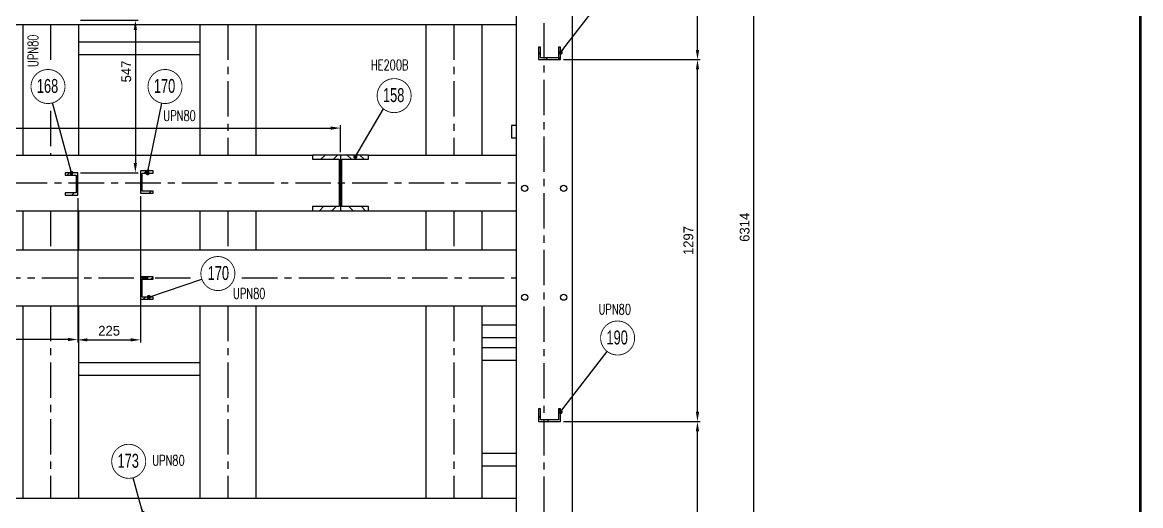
# Model space of a CAD drawing. Header units: millimetres. Extents: x 0 to 16187, y -20471 to 6290.
# Drawn here: x 14737.1 to 15137.9, y 4189.1 to 4362.3 of the extents above; entities that cross this region are included whole.
import ezdxf
from ezdxf.enums import TextEntityAlignment as Align

# ---------------------------------------------------------------- set-up
doc = ezdxf.new("R2010")
doc.units = ezdxf.units.MM
doc.header["$PDSIZE"] = -1
doc.linetypes.add('CENTERX2', pattern=[20.32, 12.7, -2.54, 2.54, -2.54])
doc.layers.add('BORDER1', color=3, linetype='Continuous')
doc.layers.add('BORDER2', color=7, linetype='Continuous')
doc.styles.add('MtXpl_txt_shx', font='txt.shx', dxfattribs={"height": 0.2})
doc.styles.add('ROMANC', font='ROMANC', dxfattribs={"height": 5})
doc.styles.add('ROMANS', font='ROMANS.shx', dxfattribs={"width": 0.8})
doc.styles.add('ROMANT', font='ROMANT', dxfattribs={"height": 4})
doc.styles.add('SLDTEXTSTYLE2', font='TXT', dxfattribs={"width": 0.686449})
doc.dimstyles.new('AM_ISO', dxfattribs={"dimtxt": 3.5, "dimasz": 3.5, "dimexe": 1, "dimexo": 1, "dimgap": 1.5, "dimtad": 1, "dimdsep": 46, "dimtxsty": 'Standard', "dimcen": 0, "dimclrd": 1, "dimclre": 1, "dimclrt": 1, "dimadec": 0, "dimazin": 2, "dimtp": 0.1, "dimtm": 0.1, "dimtfac": 0.71, "dimtdec": 3, "dimtmove": 0, "dimatfit": 3, "dimfxl": 1, "dimlwd": -1, "dimlwe": -1, "dimarcsym": 1})
doc.dimstyles.new('AM_ISO$7', dxfattribs={"dimtxt": 3.5, "dimasz": 3.5, "dimexe": 1, "dimexo": 1, "dimgap": 1.5, "dimtad": 1, "dimtoh": 1, "dimdsep": 46, "dimtxsty": 'Standard', "dimcen": 0, "dimclrd": 1, "dimclre": 1, "dimclrt": 1, "dimadec": 0, "dimazin": 2, "dimtp": 0.1, "dimtm": 0.1, "dimtfac": 0.71, "dimtdec": 3, "dimtmove": 0, "dimatfit": 3, "dimfxl": 1, "dimlwd": -1, "dimlwe": -1, "dimarcsym": 1})
pattern_1 = [(45, (14387.132, 3007.577), (-2.245064, 2.245064), [])]

# ---------------------------------------------------------------- blocks, each defined once
blk = doc.blocks.new('*D2826')
at = {"color": 1, "linetype": 'ByBlock'}
for p, q in [((14931.07, 4219.22), (14980.11, 4219.22)), ((14931.07, 4088.82), (14980.11, 4088.82))]:
    blk.add_line(p, q, dxfattribs=at)
at = {"color": 2, "linetype": 'ByBlock'}
blk.add_line((14979.11, 4092.32), (14979.11, 4215.72), dxfattribs=at)
at = {"color": 2}
for points in [[(14979.69, 4215.72), (14978.52, 4215.72), (14979.11, 4219.22)], [(14978.52, 4092.32), (14979.69, 4092.32), (14979.11, 4088.82)]]:
    blk.add_solid(points, dxfattribs=at)
at = {"layer": 'Defpoints', "color": 0}
for p in [(14930.07, 4219.22), (14979.11, 4219.22), (14930.07, 4088.82)]:
    blk.add_point(p, dxfattribs=at)
at = {"color": 1, "insert": (14975.86, 4154.02), "char_height": 3.5, "attachment_point": 5, "rotation": 90}
blk.add_mtext('1304', dxfattribs=at)
blk = doc.blocks.new('*D2827')
at = {"color": 1, "linetype": 'ByBlock'}
for p, q in [((14931.07, 4348.92), (14980.11, 4348.92)), ((14931.07, 4219.22), (14980.11, 4219.22))]:
    blk.add_line(p, q, dxfattribs=at)
at = {"color": 2, "linetype": 'ByBlock'}
blk.add_line((14979.11, 4222.72), (14979.11, 4345.42), dxfattribs=at)
at = {"color": 2}
for points in [[(14979.69, 4345.42), (14978.52, 4345.42), (14979.11, 4348.92)], [(14978.52, 4222.72), (14979.69, 4222.72), (14979.11, 4219.22)]]:
    blk.add_solid(points, dxfattribs=at)
at = {"layer": 'Defpoints', "color": 0}
for p in [(14930.07, 4348.92), (14979.11, 4348.92), (14930.07, 4219.22)]:
    blk.add_point(p, dxfattribs=at)
at = {"color": 1, "insert": (14975.86, 4284.07), "char_height": 3.5, "attachment_point": 5, "rotation": 90}
blk.add_mtext('1297', dxfattribs=at)
blk = doc.blocks.new('*D2828')
at = {"color": 1, "linetype": 'ByBlock'}
for p, q in [((14931.07, 4408.82), (14980.11, 4408.82)), ((14931.07, 4348.92), (14980.11, 4348.92))]:
    blk.add_line(p, q, dxfattribs=at)
at = {"color": 2, "linetype": 'ByBlock'}
blk.add_line((14979.11, 4352.42), (14979.11, 4405.32), dxfattribs=at)
at = {"color": 2}
for points in [[(14979.69, 4405.32), (14978.52, 4405.32), (14979.11, 4408.82)], [(14978.52, 4352.42), (14979.69, 4352.42), (14979.11, 4348.92)]]:
    blk.add_solid(points, dxfattribs=at)
at = {"layer": 'Defpoints', "color": 0}
for p in [(14930.07, 4408.82), (14979.11, 4408.82), (14930.07, 4348.92)]:
    blk.add_point(p, dxfattribs=at)
at = {"color": 1, "insert": (14975.86, 4380.15), "char_height": 3.5, "attachment_point": 5, "rotation": 90}
blk.add_mtext('599', dxfattribs=at)
blk = doc.blocks.new('*D2845')
at = {"color": 1, "linetype": 'ByBlock'}
for p, q in [((14638.87, 4300.02), (14638.87, 4247.61)), ((14756.97, 4299.32), (14756.97, 4247.61))]:
    blk.add_line(p, q, dxfattribs=at)
at = {"color": 2, "linetype": 'ByBlock'}
blk.add_line((14753.47, 4248.61), (14642.37, 4248.61), dxfattribs=at)
at = {"color": 2}
for points in [[(14642.37, 4249.19), (14642.37, 4248.03), (14638.87, 4248.61)], [(14753.47, 4248.03), (14753.47, 4249.19), (14756.97, 4248.61)]]:
    blk.add_solid(points, dxfattribs=at)
at = {"layer": 'Defpoints', "color": 0}
for p in [(14638.87, 4301.02), (14756.97, 4300.32), (14638.87, 4248.61)]:
    blk.add_point(p, dxfattribs=at)
at = {"color": 1, "insert": (14697.92, 4251.86), "char_height": 3.5, "attachment_point": 5}
blk.add_mtext('1181', dxfattribs=at)
blk = doc.blocks.new('*D2846')
at = {"color": 1, "linetype": 'ByBlock'}
for p, q in [((14756.97, 4299.32), (14756.97, 4247.48)), ((14779.47, 4300.02), (14779.47, 4247.48))]:
    blk.add_line(p, q, dxfattribs=at)
at = {"color": 2, "linetype": 'ByBlock'}
blk.add_line((14760.47, 4248.48), (14775.97, 4248.48), dxfattribs=at)
at = {"color": 2}
for points in [[(14760.47, 4249.06), (14760.47, 4247.9), (14756.97, 4248.48)], [(14775.97, 4247.9), (14775.97, 4249.06), (14779.47, 4248.48)]]:
    blk.add_solid(points, dxfattribs=at)
at = {"layer": 'Defpoints', "color": 0}
for p in [(14779.47, 4301.02), (14756.97, 4300.32), (14779.47, 4248.48)]:
    blk.add_point(p, dxfattribs=at)
at = {"color": 1, "insert": (14768.22, 4251.73), "char_height": 3.5, "attachment_point": 5}
blk.add_mtext('225', dxfattribs=at)
blk = doc.blocks.new('*D2855')
at = {"color": 1, "linetype": 'ByBlock'}
for p, q in [((14757.97, 4363.02), (14778.63, 4363.02)), ((14757.97, 4308.32), (14778.63, 4308.32))]:
    blk.add_line(p, q, dxfattribs=at)
at = {"color": 2, "linetype": 'ByBlock'}
blk.add_line((14777.63, 4359.52), (14777.63, 4311.82), dxfattribs=at)
at = {"color": 2}
for points in [[(14778.21, 4359.52), (14777.04, 4359.52), (14777.63, 4363.02)], [(14777.04, 4311.82), (14778.21, 4311.82), (14777.63, 4308.32)]]:
    blk.add_solid(points, dxfattribs=at)
at = {"layer": 'Defpoints', "color": 0}
for p in [(14756.97, 4363.02), (14756.97, 4308.32), (14777.63, 4308.32)]:
    blk.add_point(p, dxfattribs=at)
at = {"color": 1, "insert": (14774.38, 4344.66), "char_height": 3.5, "attachment_point": 5, "rotation": 90}
blk.add_mtext('547', dxfattribs=at)
blk = doc.blocks.new('*D2857')
at = {"color": 1, "linetype": 'ByBlock'}
for p, q in [((14607.37, 4315.72), (14607.37, 4325.38)), ((14851.17, 4315.72), (14851.17, 4325.38))]:
    blk.add_line(p, q, dxfattribs=at)
at = {"color": 2, "linetype": 'ByBlock'}
blk.add_line((14610.87, 4324.38), (14847.67, 4324.38), dxfattribs=at)
at = {"color": 2}
for points in [[(14610.87, 4324.96), (14610.87, 4323.8), (14607.37, 4324.38)], [(14847.67, 4323.8), (14847.67, 4324.96), (14851.17, 4324.38)]]:
    blk.add_solid(points, dxfattribs=at)
at = {"layer": 'Defpoints', "color": 0}
for p in [(14851.17, 4324.38), (14607.37, 4314.72), (14851.17, 4314.72)]:
    blk.add_point(p, dxfattribs=at)
at = {"color": 1, "insert": (14729.27, 4327.63), "char_height": 3.5, "attachment_point": 5}
blk.add_mtext('2438', dxfattribs=at)
blk = doc.blocks.new('*D2929')
at = {"color": 1, "linetype": 'ByBlock'}
for p, q in [((14935.17, 4604.52), (15000.27, 4604.52)), ((14935.17, 3973.12), (15000.27, 3973.12))]:
    blk.add_line(p, q, dxfattribs=at)
at = {"color": 2, "linetype": 'ByBlock'}
blk.add_line((14999.27, 3976.62), (14999.27, 4601.02), dxfattribs=at)
at = {"color": 2}
for points in [[(14999.86, 4601.02), (14998.69, 4601.02), (14999.27, 4604.52)], [(14998.69, 3976.62), (14999.86, 3976.62), (14999.27, 3973.12)]]:
    blk.add_solid(points, dxfattribs=at)
at = {"layer": 'Defpoints', "color": 0}
for p in [(14934.17, 4604.52), (14999.27, 4604.52), (14934.17, 3973.12)]:
    blk.add_point(p, dxfattribs=at)
at = {"color": 1, "insert": (14996.02, 4288.82), "char_height": 3.5, "attachment_point": 5, "rotation": 90}
blk.add_mtext('6314', dxfattribs=at)
blk = doc.blocks.new('*U609')
at = {"layer": 'BORDER1', "color": 154, "true_color": 0x1859a9, "const_width": 1}
blk.add_lwpolyline([(979, 0), (979, 811)], dxfattribs=at)
at = {"layer": 'BORDER2', "flags": 8}
for tag, height, style, p in [('REV-A', 3.24, 'ROMANS', (986.93, 140.25)), ('RE-A', 8.06, 'ROMANT', (1084.63, 7.17))]:
    blk.add_attdef(tag, text='', height=height, dxfattribs=dict(at, style=style)).set_placement(p, align=Align.CENTER)
at = {"layer": 'BORDER2', "style": 'ROMANS', "width": 3.830216}
blk.add_attdef('DATE-A', text='', height=3.24, dxfattribs=at).set_placement((995.51, 140.25), (1008.51, 140.25), align=Align.FIT)
at = {"layer": 'BORDER2'}
for tag, height, style, p in [('DRN-A', 3.24, 'ROMANS', (1018.38, 140.25)), ('CHD-A', 3.24, 'ROMANS', (1032.35, 140.25)), ('APD-A', 3.24, 'ROMANS', (1046.64, 140.25)), ('CONS_CONT_VEND', 4.2, 'ROMANC', (1061.39, 72.83))]:
    blk.add_attdef(tag, text='', height=height, dxfattribs=dict(at, style=style)).set_placement(p, align=Align.CENTER)
at = {"layer": 'BORDER2', "style": 'ROMANS', "width": 0.8}
for tag, p, height in [('1:X', (997.23, 122.55), 3.5), ('LOC', (1042.74, 122.55), 3.5), ('PROJ_NO', (1118.64, 122.55), 3.5), ('CONS_DRG_NO', (1011, 63), 3)]:
    blk.add_attdef(tag, p, '', height=height, dxfattribs=at)
at = {"layer": 'BORDER2', "lineweight": 30, "width": 0.8, "flags": 104}
blk.add_attdef('COMMENTS-A', text='', height=2.2, dxfattribs=at).set_placement((1055.21, 142.07), align=Align.MIDDLE_LEFT)
at = {"layer": 'BORDER2', "style": 'ROMANS', "width": 0.8}
for tag, p in [('PROJECT_TITLE_1', (1061.07, 55.35)), ('PROJECT_TITLE_2', (1061.07, 49.3))]:
    blk.add_attdef(tag, text='', height=3.5, dxfattribs=at).set_placement(p, align=Align.MIDDLE)
at = {"layer": 'BORDER2', "style": 'ROMANT', "width": 0.8}
for tag, p in [('DRG_TITLE_1', (1061.07, 36.31)), ('DRG_TITLE_2', (1061.07, 28.31)), ('DRG_TITLE_3', (1061.07, 20.31))]:
    blk.add_attdef(tag, text='', height=5, dxfattribs=at).set_placement(p, align=Align.CENTER)
at = {"layer": 'BORDER2', "style": 'ROMANT'}
for tag, p in [('AR', (995, 7.17)), ('PA', (1011.74, 7.17)), ('DC', (1028.45, 7.17)), ('TS', (1120.84, 7.17))]:
    blk.add_attdef(tag, p, '', height=8.06, dxfattribs=at)
for tag, p in [('SRNO', (1074.7, 7.17)), ('SH', (1115.8, 7.18))]:
    blk.add_attdef(tag, text='', height=8.06, dxfattribs=at).set_placement(p, align=Align.RIGHT)
at = {"layer": 'BORDER2', "style": 'ROMANS', "flags": 2}
blk.add_attdef('TB_VERSION', text='', height=2, dxfattribs=at).set_placement((1, -1), align=Align.TOP_LEFT)

msp = doc.modelspace()

# ---------------------------------------------------------------- hatches: boundary and pattern name
at = {"linetype": 'Continuous', "lineweight": 18}
h = msp.add_hatch(dxfattribs=at)
h.set_pattern_fill('ANSI31', style=0)
h.set_pattern_definition(pattern_1)
h.paths.add_polyline_path([(14922.06579, 4353.41737), (14922.06579, 4348.91737), (14930.06579, 4348.91737), (14930.06579, 4353.41737), (14929.26579, 4353.41737), (14929.26579, 4349.51737), (14922.86579, 4349.51737), (14922.86579, 4353.41737)], flags=0)
h = msp.add_hatch(dxfattribs=at)
h.set_pattern_fill('ANSI31', style=0)
h.set_pattern_definition(pattern_1)
h.paths.add_polyline_path([(14851.16579, 4314.71737), (14841.16579, 4314.71737), (14841.16579, 4313.21737), (14850.71579, 4313.21737), (14850.71579, 4296.21737), (14841.16579, 4296.21737), (14841.16579, 4294.71737), (14851.16579, 4294.71737)], flags=0)
h = msp.add_hatch(dxfattribs=at)
h.set_pattern_fill('ANSI31', angle=90, style=0)
h.set_pattern_definition([(135, (14387.132, 3007.577), (-2.245064, -2.245064), [])])
h.paths.add_polyline_path([(14861.16579, 4313.21737), (14861.16579, 4314.71737), (14851.16579, 4314.71737), (14851.16579, 4294.71737), (14861.16579, 4294.71737), (14861.16579, 4296.21737), (14851.61579, 4296.21737), (14851.61579, 4313.21737)], flags=0)
h = msp.add_hatch(dxfattribs=at)
h.set_pattern_fill('ANSI31', style=0)
h.set_pattern_definition(pattern_1)
h.paths.add_polyline_path([(14783.96579, 4309.01737), (14779.46579, 4309.01737), (14779.46579, 4301.01737), (14783.96579, 4301.01737), (14783.96579, 4301.81737), (14780.06579, 4301.81737), (14780.06579, 4308.21737), (14783.96579, 4308.21737)], flags=0)
h = msp.add_hatch(dxfattribs=at)
h.set_pattern_fill('ANSI31', style=0)
h.set_pattern_definition(pattern_1)
h.paths.add_polyline_path([(14752.46579, 4300.31737), (14756.96579, 4300.31737), (14756.96579, 4308.31737), (14752.46579, 4308.31737), (14752.46579, 4307.51737), (14756.36579, 4307.51737), (14756.36579, 4301.11737), (14752.46579, 4301.11737)], flags=0)
h = msp.add_hatch(dxfattribs=at)
h.set_pattern_fill('ANSI31', style=0)
h.set_pattern_definition(pattern_1)
h.paths.add_polyline_path([(14783.96579, 4271.01737), (14779.46579, 4271.01737), (14779.46579, 4263.01737), (14783.96579, 4263.01737), (14783.96579, 4263.81737), (14780.06579, 4263.81737), (14780.06579, 4270.21737), (14783.96579, 4270.21737)], flags=0)
h = msp.add_hatch(dxfattribs=at)
h.set_pattern_fill('ANSI31', style=0)
h.set_pattern_definition(pattern_1)
h.paths.add_polyline_path([(14922.06579, 4223.71737), (14922.06579, 4219.21737), (14930.06579, 4219.21737), (14930.06579, 4223.71737), (14929.26579, 4223.71737), (14929.26579, 4219.81737), (14922.86579, 4219.81737), (14922.86579, 4223.71737)], flags=0)

# ---------------------------------------------------------------- linework, layer by layer
at = {"color": 7, "linetype": 'Continuous', "lineweight": 25}
for p, q in [((14934.16579, 4604.51737), (14934.16579, 3973.11737)), ((14914.16579, 4584.51737), (14914.16579, 3993.11737)), ((14914.16579, 4371.51737), (14914.16579, 4361.51737)), ((14530.16579, 4361.51737), (14914.16579, 4361.51737)), ((14737.26579, 4361.51737), (14747.26579, 4361.51737)), ((14737.26579, 4361.51737), (14737.26579, 4314.71737)), ((14747.26579, 4361.51737), (14757.26579, 4361.51737)), ((14757.26579, 4361.51737), (14757.26579, 4314.71737)), ((14800.76579, 4361.51737), (14810.76579, 4361.51737)), ((14800.76579, 4361.51737), (14800.76579, 4314.71737)), ((14810.76579, 4361.51737), (14820.76579, 4361.51737)), ((14820.76579, 4361.51737), (14820.76579, 4314.71737)), ((14881.76579, 4361.51737), (14891.76579, 4361.51737)), ((14881.76579, 4361.51737), (14881.76579, 4314.71737)), ((14891.76579, 4361.51737), (14901.76579, 4361.51737)), ((14901.76579, 4361.51737), (14901.76579, 4314.71737)), ((14800.76579, 4355.11737), (14757.26579, 4355.11737)), ((14922.06579, 4353.41737), (14922.06579, 4348.91737)), ((14922.86579, 4353.41737), (14922.06579, 4353.41737)), ((14922.86579, 4349.51737), (14922.86579, 4353.41737)), ((14930.06579, 4353.41737), (14929.26579, 4353.41737)), ((14929.26579, 4353.41737), (14929.26579, 4349.51737)), ((14930.06579, 4348.91737), (14930.06579, 4353.41737)), ((14800.76579, 4350.61737), (14757.26579, 4350.61737)), ((14922.06579, 4348.91737), (14930.06579, 4348.91737)), ((14929.26579, 4349.51737), (14922.86579, 4349.51737)), ((14912.46579, 4325.26737), (14912.46579, 4320.76737)), ((14914.16579, 4325.26737), (14912.46579, 4325.26737)), ((14914.16579, 4320.76737), (14912.46579, 4320.76737)), ((14617.36579, 4314.71737), (14841.16579, 4314.71737)), ((14737.26579, 4314.71737), (14747.26579, 4314.71737)), ((14747.26579, 4314.71737), (14757.26579, 4314.71737)), ((14800.76579, 4314.71737), (14810.76579, 4314.71737)), ((14810.76579, 4314.71737), (14820.76579, 4314.71737)), ((14841.16579, 4314.71737), (14841.16579, 4313.21737)), ((14851.16579, 4314.71737), (14841.16579, 4314.71737)), ((14841.16579, 4313.21737), (14850.71579, 4313.21737)), ((14850.71579, 4313.21737), (14850.71579, 4296.21737)), ((14861.16579, 4314.71737), (14851.16579, 4314.71737)), ((14851.16579, 4314.71737), (14851.16579, 4294.71737)), ((14851.61579, 4313.21737), (14861.16579, 4313.21737)), ((14851.61579, 4296.21737), (14851.61579, 4313.21737)), ((14861.16579, 4313.21737), (14861.16579, 4314.71737)), ((14861.16579, 4314.71737), (14914.16579, 4314.71737)), ((14881.76579, 4314.71737), (14891.76579, 4314.71737)), ((14891.76579, 4314.71737), (14901.76579, 4314.71737)), ((14914.16579, 4314.71737), (14914.16579, 4304.71737)), ((14783.96579, 4309.01737), (14779.46579, 4309.01737)), ((14779.46579, 4309.01737), (14779.46579, 4301.01737)), ((14783.96579, 4308.21737), (14783.96579, 4309.01737)), ((14752.46579, 4308.31737), (14752.46579, 4307.51737)), ((14756.96579, 4308.31737), (14752.46579, 4308.31737)), ((14752.46579, 4307.51737), (14756.36579, 4307.51737)), ((14756.36579, 4307.51737), (14756.36579, 4301.11737)), ((14756.96579, 4300.31737), (14756.96579, 4308.31737)), ((14780.06579, 4308.21737), (14783.96579, 4308.21737)), ((14780.06579, 4301.81737), (14780.06579, 4308.21737)), ((14752.46579, 4301.11737), (14752.46579, 4300.31737)), ((14756.36579, 4301.11737), (14752.46579, 4301.11737)), ((14779.46579, 4301.01737), (14783.96579, 4301.01737)), ((14783.96579, 4301.81737), (14780.06579, 4301.81737)), ((14783.96579, 4301.01737), (14783.96579, 4301.81737)), ((14914.16579, 4304.71737), (14914.16579, 4294.71737)), ((14752.46579, 4300.31737), (14756.96579, 4300.31737)), ((14617.36579, 4294.71737), (14841.16579, 4294.71737)), ((14737.26579, 4294.71737), (14747.26579, 4294.71737)), ((14737.26579, 4294.71737), (14737.26579, 4280.71737)), ((14747.26579, 4294.71737), (14757.26579, 4294.71737)), ((14757.26579, 4294.71737), (14757.26579, 4280.71737)), ((14800.76579, 4294.71737), (14810.76579, 4294.71737)), ((14800.76579, 4294.71737), (14800.76579, 4280.71737)), ((14810.76579, 4294.71737), (14820.76579, 4294.71737)), ((14820.76579, 4294.71737), (14820.76579, 4280.71737)), ((14841.16579, 4296.21737), (14841.16579, 4294.71737)), ((14850.71579, 4296.21737), (14841.16579, 4296.21737)), ((14841.16579, 4294.71737), (14851.16579, 4294.71737)), ((14851.16579, 4294.71737), (14861.16579, 4294.71737)), ((14861.16579, 4296.21737), (14851.61579, 4296.21737)), ((14861.16579, 4294.71737), (14861.16579, 4296.21737)), ((14861.16579, 4294.71737), (14914.16579, 4294.71737)), ((14881.76579, 4294.71737), (14891.76579, 4294.71737)), ((14881.76579, 4294.71737), (14881.76579, 4280.71737)), ((14891.76579, 4294.71737), (14901.76579, 4294.71737)), ((14901.76579, 4294.71737), (14901.76579, 4280.71737)), ((14530.16579, 4280.71737), (14914.16579, 4280.71737)), ((14737.26579, 4280.71737), (14747.26579, 4280.71737)), ((14747.26579, 4280.71737), (14757.26579, 4280.71737)), ((14800.76579, 4280.71737), (14810.76579, 4280.71737)), ((14810.76579, 4280.71737), (14820.76579, 4280.71737)), ((14881.76579, 4280.71737), (14891.76579, 4280.71737)), ((14891.76579, 4280.71737), (14901.76579, 4280.71737)), ((14914.16579, 4280.71737), (14914.16579, 4270.71737)), ((14783.96579, 4271.01737), (14779.46579, 4271.01737)), ((14779.46579, 4271.01737), (14779.46579, 4263.01737)), ((14780.06579, 4270.21737), (14783.96579, 4270.21737)), ((14780.06579, 4263.81737), (14780.06579, 4270.21737)), ((14783.96579, 4270.21737), (14783.96579, 4271.01737)), ((14914.16579, 4270.71737), (14914.16579, 4260.71737)), ((14530.16579, 4260.71737), (14914.16579, 4260.71737)), ((14737.26579, 4260.71737), (14747.26579, 4260.71737)), ((14737.26579, 4260.71737), (14737.26579, 4191.71737)), ((14747.26579, 4260.71737), (14757.26579, 4260.71737)), ((14757.26579, 4260.71737), (14757.26579, 4191.71737)), ((14779.46579, 4263.01737), (14783.96579, 4263.01737)), ((14783.96579, 4263.81737), (14780.06579, 4263.81737)), ((14783.96579, 4263.01737), (14783.96579, 4263.81737)), ((14800.76579, 4260.71737), (14810.76579, 4260.71737)), ((14800.76579, 4260.71737), (14800.76579, 4191.71737)), ((14810.76579, 4260.71737), (14820.76579, 4260.71737)), ((14820.76579, 4260.71737), (14820.76579, 4191.71737)), ((14881.76579, 4260.71737), (14891.76579, 4260.71737)), ((14881.76579, 4260.71737), (14881.76579, 4191.71737)), ((14891.76579, 4260.71737), (14901.76579, 4260.71737)), ((14901.76579, 4260.71737), (14901.76579, 4191.71737)), ((14914.16579, 4253.71737), (14901.76579, 4253.71737)), ((14914.16579, 4249.21737), (14901.76579, 4249.21737)), ((14901.76579, 4245.71737), (14914.16579, 4245.71737)), ((14901.76579, 4241.21737), (14914.16579, 4241.21737)), ((14800.76579, 4240.21737), (14757.26579, 4240.21737)), ((14800.76579, 4235.71737), (14757.26579, 4235.71737)), ((14922.06579, 4223.71737), (14922.06579, 4219.21737)), ((14922.86579, 4223.71737), (14922.06579, 4223.71737)), ((14922.86579, 4219.81737), (14922.86579, 4223.71737)), ((14929.26579, 4223.71737), (14929.26579, 4219.81737)), ((14930.06579, 4223.71737), (14929.26579, 4223.71737)), ((14930.06579, 4219.21737), (14930.06579, 4223.71737)), ((14922.06579, 4219.21737), (14930.06579, 4219.21737)), ((14929.26579, 4219.81737), (14922.86579, 4219.81737)), ((14914.16579, 4207.71737), (14901.76579, 4207.71737)), ((14914.16579, 4203.21737), (14901.76579, 4203.21737)), ((14530.16579, 4191.71737), (14914.16579, 4191.71737)), ((14737.26579, 4191.71737), (14747.26579, 4191.71737)), ((14747.26579, 4191.71737), (14757.26579, 4191.71737)), ((14800.76579, 4191.71737), (14810.76579, 4191.71737)), ((14810.76579, 4191.71737), (14820.76579, 4191.71737)), ((14881.76579, 4191.71737), (14891.76579, 4191.71737)), ((14891.76579, 4191.71737), (14901.76579, 4191.71737)), ((14914.16579, 4191.71737), (14914.16579, 4181.71737))]:
    msp.add_line(p, q, dxfattribs=at)
at = {"color": 3, "linetype": 'CENTERX2', "lineweight": 25}
for p, q in [((14924.16579, 3983.56737), (14924.16579, 4594.06737)), ((14747.26579, 4361.51737), (14747.26579, 4347.41796)), ((14810.76579, 4361.51737), (14810.76579, 4314.71737)), ((14891.76579, 4361.51737), (14891.76579, 4314.71737)), ((14747.26579, 4330.61581), (14747.26579, 4314.71737)), ((14530.16579, 4304.71737), (14914.16579, 4304.71737)), ((14747.26579, 4294.71737), (14747.26579, 4280.71737)), ((14810.76579, 4294.71737), (14810.76579, 4280.71737)), ((14891.76579, 4294.71737), (14891.76579, 4280.71737)), ((14622.15971, 4270.71737), (14799.1348, 4270.71737)), ((14815.84252, 4270.71737), (14914.16579, 4270.71737)), ((14747.26579, 4260.71737), (14747.26579, 4191.71737)), ((14810.76579, 4260.71737), (14810.76579, 4191.71737)), ((14891.76579, 4260.71737), (14891.76579, 4191.71737))]:
    msp.add_line(p, q, dxfattribs=at)
at = {"color": 4}
for points in [[(14740.21621, 4339.28011, 0.3125, 0.3125, -1), (14752.40371, 4339.28011, 0.3125, 0.3125, -1)], [(14782.16367, 4339.28011, 0.3125, 0.3125, -1), (14794.35117, 4339.28011, 0.3125, 0.3125, -1)], [(14864.27967, 4336.01228, 0.3125, 0.3125, -1), (14876.46717, 4336.01228, 0.3125, 0.3125, -1)], [(14813.29688, 4272.24482, 0.3125, 0.3125, 1), (14801.10938, 4272.24482, 0.3125, 0.3125, 1)], [(14944.38229, 4249.14137, 0.3125, 0.3125, -1), (14956.56979, 4249.14137, 0.3125, 0.3125, -1)], [(14769.13835, 4204.94738, 0.3125, 0.3125, -1), (14781.32585, 4204.94738, 0.3125, 0.3125, -1)]]:
    msp.add_lwpolyline(points, format="xyseb", close=True, dxfattribs=at)
at = {"color": 7, "linetype": 'Continuous', "lineweight": 25}
for centre in [(14917.16579, 4302.76737), (14931.16579, 4302.76737), (14917.16579, 4263.76737), (14931.16579, 4263.76737)]:
    msp.add_circle(centre, 1.1, dxfattribs=at)

# ---------------------------------------------------------------- block references
at = {"layer": 'BORDER1'}
msp.add_blockref('*U609', (14158.80044, 3881.44049), dxfattribs=at)

# ---------------------------------------------------------------- texts
at = {"color": 4, "style": 'MtXpl_txt_shx', "width": 0.6875}
msp.add_text('UPN80', height=3.75, rotation=90, dxfattribs=at).set_placement((14742.82709, 4346.30224))
for s, p in [('HE200B', (14862.02516, 4345.08986)), ('UPN80', (14787.67386, 4326.95266)), ('UPN80', (14812.64452, 4263.20564)), ('UPN80', (14943.6598, 4257.57403)), ('UPN80', (14783.70129, 4203.39379))]:
    msp.add_text(s, height=3.75, dxfattribs=at).set_placement(p)
at = {"color": 4, "style": 'SLDTEXTSTYLE2', "width": 0.686449}
for s, p in [('168', (14746.14349, 4339.47308)), ('170', (14788.09095, 4339.47308)), ('158', (14870.20695, 4336.20525)), ('170', (14807.3696, 4272.43779)), ('190', (14950.30957, 4249.33434)), ('173', (14775.06562, 4205.14035))]:
    msp.add_text(s, height=5, dxfattribs=at).set_placement(p, align=Align.MIDDLE_CENTER)

# ---------------------------------------------------------------- dimensions: what is measured, and where the dimension line sits
for base, p1, p2, picture, middle in [((14999.27465, 4604.51737), (14934.16579, 3973.11737), (14934.16579, 4604.51737), '*D2929', (14999.27465, 4288.81737)), ((14979.10705, 4408.81737), (14930.06579, 4348.91737), (14930.06579, 4408.81737), '*D2828', (14979.10705, 4380.15094)), ((14777.62642, 4308.31737), (14756.96579, 4363.01737), (14756.96579, 4308.31737), '*D2855', (14777.62642, 4344.65608))]:
    dim = msp.add_linear_dim(base=base, p1=p1, p2=p2, angle=90, dimstyle='AM_ISO', override={"dimtxt": 3.5, "dimlfac": 10, "dimclrd": 2})
    dim.commit()
    dim.dimension.update_dxf_attribs({"geometry": picture, "text_midpoint": middle, "dimtype": 160})
for base, p1, p2, picture, middle in [((14979.10705, 4348.91737), (14930.06579, 4219.21737), (14930.06579, 4348.91737), '*D2827', (14975.85705, 4284.06737)), ((14979.10705, 4219.21737), (14930.06579, 4088.81737), (14930.06579, 4219.21737), '*D2826', (14975.85705, 4154.01737))]:
    dim = msp.add_linear_dim(base=base, p1=p1, p2=p2, angle=90, dimstyle='AM_ISO', override={"dimtxt": 3.5, "dimlfac": 10, "dimclrd": 2})
    dim.commit()
    dim.dimension.update_dxf_attribs({"geometry": picture, "text_midpoint": middle})
for base, p1, p2, picture, middle in [((14851.16579, 4324.37978), (14607.36579, 4314.71737), (14851.16579, 4314.71737), '*D2857', (14729.26579, 4327.62978)), ((14638.86579, 4248.61003), (14756.96579, 4300.31737), (14638.86579, 4301.01737), '*D2845', (14697.91579, 4251.86003)), ((14779.46579, 4248.47888), (14756.96579, 4300.31737), (14779.46579, 4301.01737), '*D2846', (14768.21579, 4251.72888))]:
    dim = msp.add_linear_dim(base=base, p1=p1, p2=p2, dimstyle='AM_ISO', override={"dimtxt": 3.5, "dimlfac": 10, "dimclrd": 2})
    dim.commit()
    dim.dimension.update_dxf_attribs({"geometry": picture, "text_midpoint": middle})

# ---------------------------------------------------------------- leaders
at = {"color": 4}
for points in [[(14930.03325, 4351.4113), (14946.75446, 4373.09161)], [(14782.01579, 4308.21737), (14787.05696, 4333.30577)], [(14856.49577, 4314.14187), (14866.59814, 4331.22887)], [(14782.45925, 4263.81737), (14801.43477, 4270.28019)], [(14930.03325, 4222.63575), (14946.75446, 4244.31606)], [(14780.35925, 4186.41737), (14776.85714, 4199.07431)]]:
    msp.add_leader(points, dimstyle='AM_ISO$7', override={"dimasz": 1.5, "dimldrblk": 'Dot'}, dxfattribs=at)
at = {"color": 2}
msp.add_leader([(14754.71579, 4308.31737), (14747.90651, 4333.39922)], dimstyle='AM_ISO$7', override={"dimasz": 1.5, "dimldrblk": 'Dot'}, dxfattribs=at)

doc.saveas('drawing.dxf')
